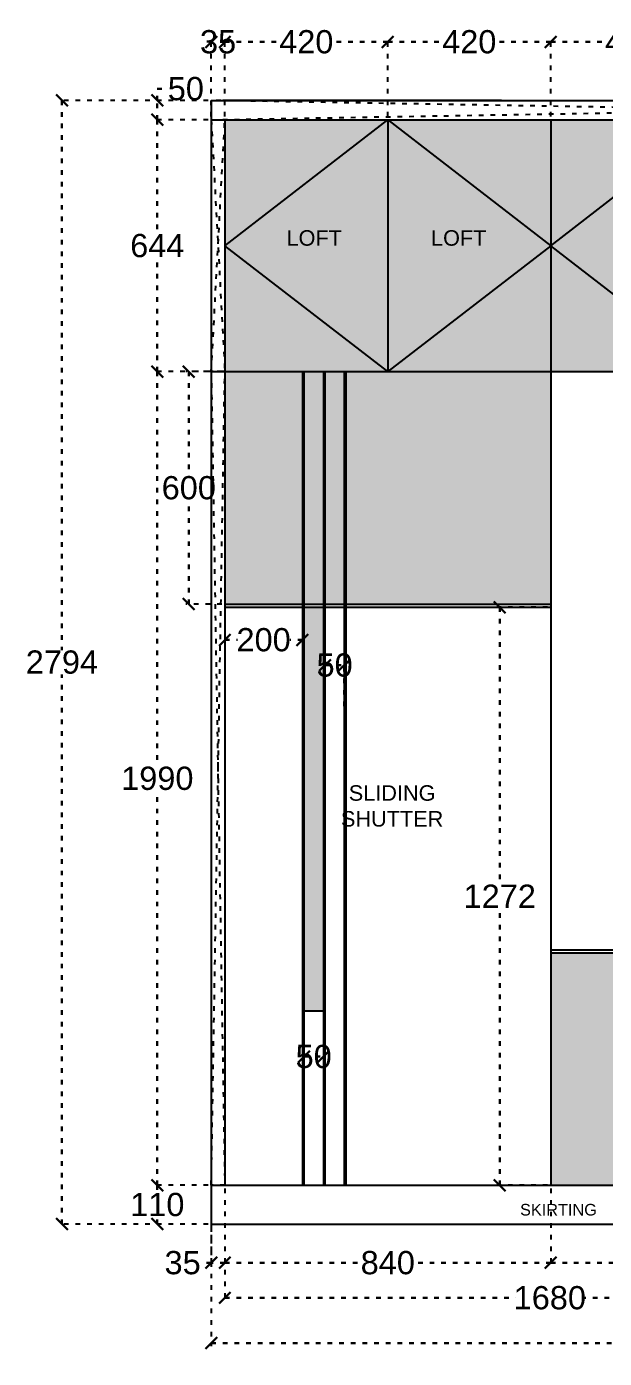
# Model space of a CAD drawing. Header units: millimetres. Extents: x 220712 to 1505573, y -354410 to 241923.
# Drawn here: x 272829 to 274318, y 88983 to 92420 of the extents above; entities that cross this region are included whole.
import ezdxf

# ---------------------------------------------------------------- set-up
doc = ezdxf.new("R2010")
doc.units = ezdxf.units.MM
doc.header["$MEASUREMENT"] = 0
doc.linetypes.add('ACAD_ISO03W100', pattern=[30, 12, -18])
doc.layers.add('Walls', color=253, linetype='Continuous')
doc.styles.get("Standard").update_dxf_attribs({"font": 'arial.ttf'})
doc.dimstyles.get("Standard").update_dxf_attribs({"dimtxt": 60, "dimasz": 30, "dimexe": 7.75, "dimexo": 8.13, "dimgap": 0.63, "dimtad": 0, "dimtih": 1, "dimtoh": 1, "dimdec": 0, "dimzin": 0, "dimtxsty": 'Standard', "dimblk": 'OBLIQUE', "dimcen": 2.25, "dimclrd": 1, "dimclre": 1, "dimclrt": 1, "dimadec": 0, "dimazin": 0, "dimtfac": 1, "dimtdec": 0, "dimtofl": 0, "dimtmove": 0, "dimatfit": 3, "dimfxl": 1, "dimtolj": 1, "dimtzin": 0, "dimlwd": 30, "dimarcsym": 0})

# ---------------------------------------------------------------- blocks, each defined once
blk = doc.blocks.new('_Oblique')
at = {"color": 0, "linetype": 'ByBlock', "lineweight": -2}
blk.add_line((-0.5, -0.5), (0.5, 0.5), dxfattribs=at)
blk = doc.blocks.new('*D2245')
at = {"layer": 'Defpoints', "color": 0, "linetype": 'ACAD_ISO03W100', "lineweight": -2, "transparency": 16777216}
for p in [(273304.9, 89429.8), (273339.9, 89429.8), (273304.9, 89229.8)]:
    blk.add_point(p, dxfattribs=at)
at = {"layer": 'Walls', "color": 1, "linetype": 'ACAD_ISO03W100', "lineweight": -2, "transparency": 16777216}
for p, q in [((273304.9, 89421.7), (273304.9, 89222.1)), ((273339.9, 89421.7), (273339.9, 89222.1))]:
    blk.add_line(p, q, dxfattribs=at)
at = {"layer": 'Walls', "color": 1, "linetype": 'ACAD_ISO03W100', "lineweight": 30, "transparency": 16777216}
for p, q in [((273304.9, 89229.8), (273274.9, 89229.8)), ((273339.9, 89229.8), (273304.9, 89229.8))]:
    blk.add_line(p, q, dxfattribs=at)
at = {"layer": 'Walls', "color": 1, "linetype": 'ACAD_ISO03W100', "lineweight": 30, "transparency": 16777216, "xscale": 30, "yscale": 30, "zscale": 30, "rotation": 180}
blk.add_blockref('_Oblique', (273304.9, 89229.8), dxfattribs=at)
at = {"layer": 'Walls', "color": 1, "linetype": 'ACAD_ISO03W100', "lineweight": 30, "transparency": 16777216, "xscale": 30, "yscale": 30, "zscale": 30}
blk.add_blockref('_Oblique', (273339.9, 89229.8), dxfattribs=at)
at = {"layer": 'Walls', "color": 1, "linetype": 'ACAD_ISO03W100', "transparency": 16777216, "insert": (273231.1, 89229.8), "char_height": 60, "attachment_point": 5}
blk.add_mtext('\\A1;35', dxfattribs=at)
blk = doc.blocks.new('*D2102')
at = {"layer": 'Defpoints', "color": 0, "linetype": 'ACAD_ISO03W100', "lineweight": -2, "transparency": 16777216}
for p in [(273339.9, 89429.9), (274179.9, 89429.8), (274179.9, 89229.8)]:
    blk.add_point(p, dxfattribs=at)
at = {"layer": 'Walls', "color": 1, "linetype": 'ACAD_ISO03W100', "lineweight": -2, "transparency": 16777216}
for p, q in [((273339.9, 89421.8), (273339.9, 89222.1)), ((274179.9, 89421.7), (274179.9, 89222.1))]:
    blk.add_line(p, q, dxfattribs=at)
at = {"layer": 'Walls', "color": 1, "linetype": 'ACAD_ISO03W100', "lineweight": 30, "transparency": 16777216}
for p, q in [((273339.9, 89229.8), (273693.1, 89229.8)), ((274179.9, 89229.8), (273826.8, 89229.8))]:
    blk.add_line(p, q, dxfattribs=at)
at = {"layer": 'Walls', "color": 1, "linetype": 'ACAD_ISO03W100', "lineweight": 30, "transparency": 16777216, "xscale": 30, "yscale": 30, "zscale": 30, "rotation": 180}
blk.add_blockref('_Oblique', (273339.9, 89229.8), dxfattribs=at)
at = {"layer": 'Walls', "color": 1, "linetype": 'ACAD_ISO03W100', "lineweight": 30, "transparency": 16777216, "xscale": 30, "yscale": 30, "zscale": 30}
blk.add_blockref('_Oblique', (274179.9, 89229.8), dxfattribs=at)
at = {"layer": 'Walls', "color": 1, "linetype": 'ACAD_ISO03W100', "transparency": 16777216, "insert": (273759.9, 89229.8), "char_height": 60, "attachment_point": 5}
blk.add_mtext('\\A1;840', dxfattribs=at)
blk = doc.blocks.new('*D2246')
at = {"layer": 'Defpoints', "color": 0, "linetype": 'ACAD_ISO03W100', "lineweight": -2, "transparency": 16777216}
for p in [(273339.9, 89429.9), (275020.3, 89429.8), (275020.3, 89139.3)]:
    blk.add_point(p, dxfattribs=at)
at = {"layer": 'Walls', "color": 1, "linetype": 'ACAD_ISO03W100', "lineweight": -2, "transparency": 16777216}
for p, q in [((273339.9, 89421.8), (273339.9, 89131.6)), ((275020.3, 89421.7), (275020.3, 89131.6))]:
    blk.add_line(p, q, dxfattribs=at)
at = {"layer": 'Walls', "color": 1, "linetype": 'ACAD_ISO03W100', "lineweight": 30, "transparency": 16777216}
for p, q in [((273339.9, 89139.3), (274090.3, 89139.3)), ((275020.3, 89139.3), (274264.9, 89139.3))]:
    blk.add_line(p, q, dxfattribs=at)
at = {"layer": 'Walls', "color": 1, "linetype": 'ACAD_ISO03W100', "lineweight": 30, "transparency": 16777216, "xscale": 30, "yscale": 30, "zscale": 30, "rotation": 180}
blk.add_blockref('_Oblique', (273339.9, 89139.3), dxfattribs=at)
at = {"layer": 'Walls', "color": 1, "linetype": 'ACAD_ISO03W100', "lineweight": 30, "transparency": 16777216, "xscale": 30, "yscale": 30, "zscale": 30}
blk.add_blockref('_Oblique', (275020.3, 89139.3), dxfattribs=at)
at = {"layer": 'Walls', "color": 1, "linetype": 'ACAD_ISO03W100', "transparency": 16777216, "insert": (274177.6, 89139.3), "char_height": 60, "attachment_point": 5}
blk.add_mtext('\\A1;1680', dxfattribs=at)
blk = doc.blocks.new('*D2103')
at = {"layer": 'Defpoints', "color": 0, "linetype": 'ACAD_ISO03W100', "lineweight": -2, "transparency": 16777216}
for p in [(274179.9, 89429.8), (275020.3, 89429.8), (275020.3, 89229.8)]:
    blk.add_point(p, dxfattribs=at)
at = {"layer": 'Walls', "color": 1, "linetype": 'ACAD_ISO03W100', "lineweight": -2, "transparency": 16777216}
for p, q in [((274179.9, 89421.7), (274179.9, 89222.1)), ((275020.3, 89421.7), (275020.3, 89222.1))]:
    blk.add_line(p, q, dxfattribs=at)
at = {"layer": 'Walls', "color": 1, "linetype": 'ACAD_ISO03W100', "lineweight": 30, "transparency": 16777216}
for p, q in [((274179.9, 89229.8), (274533.3, 89229.8)), ((275020.3, 89229.8), (274667, 89229.8))]:
    blk.add_line(p, q, dxfattribs=at)
at = {"layer": 'Walls', "color": 1, "linetype": 'ACAD_ISO03W100', "lineweight": 30, "transparency": 16777216, "xscale": 30, "yscale": 30, "zscale": 30, "rotation": 180}
blk.add_blockref('_Oblique', (274179.9, 89229.8), dxfattribs=at)
at = {"layer": 'Walls', "color": 1, "linetype": 'ACAD_ISO03W100', "lineweight": 30, "transparency": 16777216, "xscale": 30, "yscale": 30, "zscale": 30}
blk.add_blockref('_Oblique', (275020.3, 89229.8), dxfattribs=at)
at = {"layer": 'Walls', "color": 1, "linetype": 'ACAD_ISO03W100', "transparency": 16777216, "insert": (274600.1, 89229.8), "char_height": 60, "attachment_point": 5}
blk.add_mtext('\\A1;840', dxfattribs=at)
blk = doc.blocks.new('*D2212')
at = {"layer": 'Defpoints', "color": 0, "linetype": 'ACAD_ISO03W100', "lineweight": -2, "transparency": 16777216}
for p in [(273165.9, 89429.8), (273304.9, 89429.8), (273304.9, 89329.8)]:
    blk.add_point(p, dxfattribs=at)
at = {"layer": 'Walls', "color": 1, "linetype": 'ACAD_ISO03W100', "lineweight": -2, "transparency": 16777216}
for p, q in [((273296.8, 89429.8), (273158.2, 89429.8)), ((273296.8, 89329.8), (273158.2, 89329.8))]:
    blk.add_line(p, q, dxfattribs=at)
at = {"layer": 'Walls', "color": 1, "linetype": 'ACAD_ISO03W100', "lineweight": 30, "transparency": 16777216}
for p, q in [((273165.9, 89429.8), (273165.9, 89411.1)), ((273165.9, 89329.8), (273165.9, 89348.5))]:
    blk.add_line(p, q, dxfattribs=at)
at = {"layer": 'Walls', "color": 1, "linetype": 'ACAD_ISO03W100', "lineweight": 30, "transparency": 16777216, "xscale": 30, "yscale": 30, "zscale": 30}
for p, rotation in [((273165.9, 89429.8), 90), ((273165.9, 89329.8), 270)]:
    blk.add_blockref('_Oblique', p, dxfattribs=dict(at, rotation=rotation))
at = {"layer": 'Walls', "color": 1, "linetype": 'ACAD_ISO03W100', "transparency": 16777216, "insert": (273165.9, 89379.8), "char_height": 60, "attachment_point": 5}
blk.add_mtext('\\A1;110', dxfattribs=at)
blk = doc.blocks.new('*D2087')
at = {"layer": 'Defpoints', "color": 0, "linetype": 'ACAD_ISO03W100', "lineweight": -2, "transparency": 16777216}
for p in [(273165.9, 91529.8), (273304.9, 91529.8), (273304.9, 89429.8)]:
    blk.add_point(p, dxfattribs=at)
at = {"layer": 'Walls', "color": 1, "linetype": 'ACAD_ISO03W100', "lineweight": -2, "transparency": 16777216}
for p, q in [((273296.8, 91529.8), (273158.2, 91529.8)), ((273296.8, 89429.8), (273158.2, 89429.8))]:
    blk.add_line(p, q, dxfattribs=at)
at = {"layer": 'Walls', "color": 1, "linetype": 'ACAD_ISO03W100', "lineweight": 30, "transparency": 16777216}
for p, q in [((273165.9, 91529.8), (273165.9, 90511.1)), ((273165.9, 89429.8), (273165.9, 90448.5))]:
    blk.add_line(p, q, dxfattribs=at)
at = {"layer": 'Walls', "color": 1, "linetype": 'ACAD_ISO03W100', "lineweight": 30, "transparency": 16777216, "xscale": 30, "yscale": 30, "zscale": 30}
for p, rotation in [((273165.9, 91529.8), 90), ((273165.9, 89429.8), 270)]:
    blk.add_blockref('_Oblique', p, dxfattribs=dict(at, rotation=rotation))
at = {"layer": 'Walls', "color": 1, "linetype": 'ACAD_ISO03W100', "transparency": 16777216, "insert": (273165.9, 90479.8), "char_height": 60, "attachment_point": 5}
blk.add_mtext('\\A1;1990', dxfattribs=at)
blk = doc.blocks.new('*D2214')
at = {"layer": 'Defpoints', "color": 0, "linetype": 'ACAD_ISO03W100', "lineweight": -2, "transparency": 16777216}
for p in [(273165.9, 92179.8), (273304.9, 92179.8), (273304.9, 91529.8)]:
    blk.add_point(p, dxfattribs=at)
at = {"layer": 'Walls', "color": 1, "linetype": 'ACAD_ISO03W100', "lineweight": -2, "transparency": 16777216}
for p, q in [((273296.8, 92179.8), (273158.2, 92179.8)), ((273296.8, 91529.8), (273158.2, 91529.8))]:
    blk.add_line(p, q, dxfattribs=at)
at = {"layer": 'Walls', "color": 1, "linetype": 'ACAD_ISO03W100', "lineweight": 30, "transparency": 16777216}
for p, q in [((273165.9, 92179.8), (273165.9, 91886.1)), ((273165.9, 91529.8), (273165.9, 91823.5))]:
    blk.add_line(p, q, dxfattribs=at)
at = {"layer": 'Walls', "color": 1, "linetype": 'ACAD_ISO03W100', "lineweight": 30, "transparency": 16777216, "xscale": 30, "yscale": 30, "zscale": 30}
for p, rotation in [((273165.9, 92179.8), 90), ((273165.9, 91529.8), 270)]:
    blk.add_blockref('_Oblique', p, dxfattribs=dict(at, rotation=rotation))
at = {"layer": 'Walls', "color": 1, "linetype": 'ACAD_ISO03W100', "transparency": 16777216, "insert": (273165.9, 91854.8), "char_height": 60, "attachment_point": 5}
blk.add_mtext('\\A1;644', dxfattribs=at)
blk = doc.blocks.new('*D2215')
at = {"layer": 'Defpoints', "color": 0, "linetype": 'ACAD_ISO03W100', "lineweight": -2, "transparency": 16777216}
for p in [(273165.9, 92229.8), (273304.9, 92229.8), (273304.9, 92179.8)]:
    blk.add_point(p, dxfattribs=at)
at = {"layer": 'Walls', "color": 1, "linetype": 'ACAD_ISO03W100', "lineweight": 30, "transparency": 16777216}
for p, q in [((273165.9, 92229.8), (273165.9, 92259.8)), ((273165.9, 92259.8), (273195.9, 92259.8)), ((273165.9, 92179.8), (273165.9, 92229.8))]:
    blk.add_line(p, q, dxfattribs=at)
at = {"layer": 'Walls', "color": 1, "linetype": 'ACAD_ISO03W100', "lineweight": -2, "transparency": 16777216}
for p, q in [((273296.8, 92229.8), (273158.2, 92229.8)), ((273296.8, 92179.8), (273158.2, 92179.8))]:
    blk.add_line(p, q, dxfattribs=at)
at = {"layer": 'Walls', "color": 1, "linetype": 'ACAD_ISO03W100', "lineweight": 30, "transparency": 16777216, "xscale": 30, "yscale": 30, "zscale": 30}
for p, rotation in [((273165.9, 92229.8), 90), ((273165.9, 92179.8), 270)]:
    blk.add_blockref('_Oblique', p, dxfattribs=dict(at, rotation=rotation))
at = {"layer": 'Walls', "color": 1, "linetype": 'ACAD_ISO03W100', "transparency": 16777216, "insert": (273239.4, 92259.8), "char_height": 60, "attachment_point": 5}
blk.add_mtext('\\A1;50', dxfattribs=at)
blk = doc.blocks.new('*D2216')
at = {"layer": 'Defpoints', "color": 0, "linetype": 'ACAD_ISO03W100', "lineweight": -2, "transparency": 16777216}
for p in [(273304.9, 92380.8), (273304.9, 92179.8), (273339.9, 92179.8)]:
    blk.add_point(p, dxfattribs=at)
at = {"layer": 'Walls', "color": 1, "linetype": 'ACAD_ISO03W100', "lineweight": -2, "transparency": 16777216}
for p, q in [((273304.9, 92187.9), (273304.9, 92388.6)), ((273339.9, 92187.9), (273339.9, 92388.6))]:
    blk.add_line(p, q, dxfattribs=at)
at = {"layer": 'Walls', "color": 1, "linetype": 'ACAD_ISO03W100', "lineweight": 30, "transparency": 16777216}
blk.add_line((273339.9, 92380.8), (273304.9, 92380.8), dxfattribs=at)
at = {"layer": 'Walls', "color": 1, "linetype": 'ACAD_ISO03W100', "lineweight": 30, "transparency": 16777216, "xscale": 30, "yscale": 30, "zscale": 30, "rotation": 180}
blk.add_blockref('_Oblique', (273304.9, 92380.8), dxfattribs=at)
at = {"layer": 'Walls', "color": 1, "linetype": 'ACAD_ISO03W100', "lineweight": 30, "transparency": 16777216, "xscale": 30, "yscale": 30, "zscale": 30}
blk.add_blockref('_Oblique', (273339.9, 92380.8), dxfattribs=at)
at = {"layer": 'Walls', "color": 1, "linetype": 'ACAD_ISO03W100', "transparency": 16777216, "insert": (273322.4, 92380.8), "char_height": 60, "attachment_point": 5}
blk.add_mtext('\\A1;35', dxfattribs=at)
blk = doc.blocks.new('*D2217')
at = {"layer": 'Defpoints', "color": 0, "linetype": 'ACAD_ISO03W100', "lineweight": -2, "transparency": 16777216}
for p in [(273759.9, 92380.8), (273339.9, 92179.8), (273759.9, 92179.8)]:
    blk.add_point(p, dxfattribs=at)
at = {"layer": 'Walls', "color": 1, "linetype": 'ACAD_ISO03W100', "lineweight": -2, "transparency": 16777216}
for p, q in [((273339.9, 92187.9), (273339.9, 92388.6)), ((273759.9, 92187.9), (273759.9, 92388.6))]:
    blk.add_line(p, q, dxfattribs=at)
at = {"layer": 'Walls', "color": 1, "linetype": 'ACAD_ISO03W100', "lineweight": 30, "transparency": 16777216}
for p, q in [((273339.9, 92380.8), (273481.9, 92380.8)), ((273759.9, 92380.8), (273617.9, 92380.8))]:
    blk.add_line(p, q, dxfattribs=at)
at = {"layer": 'Walls', "color": 1, "linetype": 'ACAD_ISO03W100', "lineweight": 30, "transparency": 16777216, "xscale": 30, "yscale": 30, "zscale": 30, "rotation": 180}
blk.add_blockref('_Oblique', (273339.9, 92380.8), dxfattribs=at)
at = {"layer": 'Walls', "color": 1, "linetype": 'ACAD_ISO03W100', "lineweight": 30, "transparency": 16777216, "xscale": 30, "yscale": 30, "zscale": 30}
blk.add_blockref('_Oblique', (273759.9, 92380.8), dxfattribs=at)
at = {"layer": 'Walls', "color": 1, "linetype": 'ACAD_ISO03W100', "transparency": 16777216, "insert": (273549.9, 92380.8), "char_height": 60, "attachment_point": 5}
blk.add_mtext('\\A1;420', dxfattribs=at)
blk = doc.blocks.new('*D2218')
at = {"layer": 'Defpoints', "color": 0, "linetype": 'ACAD_ISO03W100', "lineweight": -2, "transparency": 16777216}
for p in [(274179.9, 92380.8), (273759.9, 92179.8), (274179.9, 92179.8)]:
    blk.add_point(p, dxfattribs=at)
at = {"layer": 'Walls', "color": 1, "linetype": 'ACAD_ISO03W100', "lineweight": -2, "transparency": 16777216}
for p, q in [((273759.9, 92187.9), (273759.9, 92388.6)), ((274179.9, 92187.9), (274179.9, 92388.6))]:
    blk.add_line(p, q, dxfattribs=at)
at = {"layer": 'Walls', "color": 1, "linetype": 'ACAD_ISO03W100', "lineweight": 30, "transparency": 16777216}
for p, q in [((273759.9, 92380.8), (273901.9, 92380.8)), ((274179.9, 92380.8), (274037.9, 92380.8))]:
    blk.add_line(p, q, dxfattribs=at)
at = {"layer": 'Walls', "color": 1, "linetype": 'ACAD_ISO03W100', "lineweight": 30, "transparency": 16777216, "xscale": 30, "yscale": 30, "zscale": 30, "rotation": 180}
blk.add_blockref('_Oblique', (273759.9, 92380.8), dxfattribs=at)
at = {"layer": 'Walls', "color": 1, "linetype": 'ACAD_ISO03W100', "lineweight": 30, "transparency": 16777216, "xscale": 30, "yscale": 30, "zscale": 30}
blk.add_blockref('_Oblique', (274179.9, 92380.8), dxfattribs=at)
at = {"layer": 'Walls', "color": 1, "linetype": 'ACAD_ISO03W100', "transparency": 16777216, "insert": (273969.9, 92380.8), "char_height": 60, "attachment_point": 5}
blk.add_mtext('\\A1;420', dxfattribs=at)
blk = doc.blocks.new('*D2219')
at = {"layer": 'Defpoints', "color": 0, "linetype": 'ACAD_ISO03W100', "lineweight": -2, "transparency": 16777216}
for p in [(274599.9, 92380.8), (274179.9, 92179.8), (274599.9, 92179.8)]:
    blk.add_point(p, dxfattribs=at)
at = {"layer": 'Walls', "color": 1, "linetype": 'ACAD_ISO03W100', "lineweight": -2, "transparency": 16777216}
for p, q in [((274179.9, 92187.9), (274179.9, 92388.6)), ((274599.9, 92187.9), (274599.9, 92388.6))]:
    blk.add_line(p, q, dxfattribs=at)
at = {"layer": 'Walls', "color": 1, "linetype": 'ACAD_ISO03W100', "lineweight": 30, "transparency": 16777216}
for p, q in [((274179.9, 92380.8), (274321.9, 92380.8)), ((274599.9, 92380.8), (274457.9, 92380.8))]:
    blk.add_line(p, q, dxfattribs=at)
at = {"layer": 'Walls', "color": 1, "linetype": 'ACAD_ISO03W100', "lineweight": 30, "transparency": 16777216, "xscale": 30, "yscale": 30, "zscale": 30, "rotation": 180}
blk.add_blockref('_Oblique', (274179.9, 92380.8), dxfattribs=at)
at = {"layer": 'Walls', "color": 1, "linetype": 'ACAD_ISO03W100', "lineweight": 30, "transparency": 16777216, "xscale": 30, "yscale": 30, "zscale": 30}
blk.add_blockref('_Oblique', (274599.9, 92380.8), dxfattribs=at)
at = {"layer": 'Walls', "color": 1, "linetype": 'ACAD_ISO03W100', "transparency": 16777216, "insert": (274389.9, 92380.8), "char_height": 60, "attachment_point": 5}
blk.add_mtext('\\A1;420', dxfattribs=at)
blk = doc.blocks.new('*D2313')
at = {"layer": 'Defpoints', "color": 0, "linetype": 'ACAD_ISO03W100', "lineweight": -2, "transparency": 16777216}
for p in [(272920, 92229.8), (273304.9, 92229.8), (273304.9, 89329.8)]:
    blk.add_point(p, dxfattribs=at)
at = {"layer": 'Walls', "color": 1, "linetype": 'ACAD_ISO03W100', "lineweight": -2, "transparency": 16777216}
for p, q in [((273296.8, 92229.8), (272912.3, 92229.8)), ((273296.8, 89329.8), (272912.3, 89329.8))]:
    blk.add_line(p, q, dxfattribs=at)
at = {"layer": 'Walls', "color": 1, "linetype": 'ACAD_ISO03W100', "lineweight": 30, "transparency": 16777216}
for p, q in [((272920, 92229.8), (272920, 90811.1)), ((272920, 89329.8), (272920, 90748.5))]:
    blk.add_line(p, q, dxfattribs=at)
at = {"layer": 'Walls', "color": 1, "linetype": 'ACAD_ISO03W100', "lineweight": 30, "transparency": 16777216, "xscale": 30, "yscale": 30, "zscale": 30}
for p, rotation in [((272920, 92229.8), 90), ((272920, 89329.8), 270)]:
    blk.add_blockref('_Oblique', p, dxfattribs=dict(at, rotation=rotation))
at = {"layer": 'Walls', "color": 1, "linetype": 'ACAD_ISO03W100', "lineweight": -2, "transparency": 16777216, "insert": (272920, 90779.8), "char_height": 60, "attachment_point": 5}
blk.add_mtext('\\A1;2794', dxfattribs=at)
blk = doc.blocks.new('*D2314')
at = {"layer": 'Defpoints', "color": 0, "linetype": 'ACAD_ISO03W100', "lineweight": -2, "transparency": 16777216}
for p in [(273304.9, 89329.8), (276208.9, 89329.8), (276208.9, 89022.5)]:
    blk.add_point(p, dxfattribs=at)
at = {"layer": 'Walls', "color": 1, "linetype": 'ACAD_ISO03W100', "lineweight": -2, "transparency": 16777216}
for p, q in [((273304.9, 89321.7), (273304.9, 89014.8)), ((276208.9, 89321.7), (276208.9, 89014.8))]:
    blk.add_line(p, q, dxfattribs=at)
at = {"layer": 'Walls', "color": 1, "linetype": 'ACAD_ISO03W100', "lineweight": 30, "transparency": 16777216}
for p, q in [((273304.9, 89022.5), (274666.3, 89022.5)), ((276208.9, 89022.5), (274847.5, 89022.5))]:
    blk.add_line(p, q, dxfattribs=at)
at = {"layer": 'Walls', "color": 1, "linetype": 'ACAD_ISO03W100', "lineweight": 30, "transparency": 16777216, "xscale": 30, "yscale": 30, "zscale": 30, "rotation": 180}
blk.add_blockref('_Oblique', (273304.9, 89022.5), dxfattribs=at)
at = {"layer": 'Walls', "color": 1, "linetype": 'ACAD_ISO03W100', "lineweight": 30, "transparency": 16777216, "xscale": 30, "yscale": 30, "zscale": 30}
blk.add_blockref('_Oblique', (276208.9, 89022.5), dxfattribs=at)
at = {"layer": 'Walls', "color": 1, "linetype": 'ACAD_ISO03W100', "lineweight": -2, "transparency": 16777216, "insert": (274756.9, 89022.5), "char_height": 60, "attachment_point": 5}
blk.add_mtext('\\A1;2904', dxfattribs=at)
blk = doc.blocks.new('*D2374')
at = {"layer": 'Defpoints', "color": 0, "linetype": 'ACAD_ISO03W100', "lineweight": -2, "transparency": 16777216}
for p in [(273339.9, 90921.8), (273539.9, 90921.8), (273539.9, 90837.5)]:
    blk.add_point(p, dxfattribs=at)
at = {"layer": 'Walls', "color": 1, "linetype": 'ACAD_ISO03W100', "lineweight": -2, "transparency": 16777216}
for p, q in [((273339.9, 90913.7), (273339.9, 90829.8)), ((273539.9, 90913.7), (273539.9, 90829.8))]:
    blk.add_line(p, q, dxfattribs=at)
at = {"layer": 'Walls', "color": 1, "linetype": 'ACAD_ISO03W100', "lineweight": 30, "transparency": 16777216}
for p, q in [((273339.9, 90837.5), (273372.6, 90837.5)), ((273539.9, 90837.5), (273507.2, 90837.5))]:
    blk.add_line(p, q, dxfattribs=at)
at = {"layer": 'Walls', "color": 1, "linetype": 'ACAD_ISO03W100', "lineweight": 30, "transparency": 16777216, "xscale": 30, "yscale": 30, "zscale": 30, "rotation": 180}
blk.add_blockref('_Oblique', (273339.9, 90837.5), dxfattribs=at)
at = {"layer": 'Walls', "color": 1, "linetype": 'ACAD_ISO03W100', "lineweight": 30, "transparency": 16777216, "xscale": 30, "yscale": 30, "zscale": 30}
blk.add_blockref('_Oblique', (273539.9, 90837.5), dxfattribs=at)
at = {"layer": 'Walls', "color": 1, "linetype": 'ACAD_ISO03W100', "lineweight": -2, "transparency": 16777216, "insert": (273439.9, 90837.5), "char_height": 60, "attachment_point": 5}
blk.add_mtext('\\A1;200', dxfattribs=at)
blk = doc.blocks.new('*D2375')
at = {"layer": 'Defpoints', "color": 0, "linetype": 'ACAD_ISO03W100', "lineweight": -2, "transparency": 16777216}
for p in [(273543.9, 89879.8), (273593.9, 89879.8), (273593.9, 89762)]:
    blk.add_point(p, dxfattribs=at)
at = {"layer": 'Walls', "color": 1, "linetype": 'ACAD_ISO03W100', "lineweight": -2, "transparency": 16777216}
for p, q in [((273543.9, 89871.7), (273543.9, 89754.2)), ((273593.9, 89871.7), (273593.9, 89754.2))]:
    blk.add_line(p, q, dxfattribs=at)
at = {"layer": 'Walls', "color": 1, "linetype": 'ACAD_ISO03W100', "lineweight": 30, "transparency": 16777216}
blk.add_line((273543.9, 89762), (273593.9, 89762), dxfattribs=at)
at = {"layer": 'Walls', "color": 1, "linetype": 'ACAD_ISO03W100', "lineweight": 30, "transparency": 16777216, "xscale": 30, "yscale": 30, "zscale": 30, "rotation": 180}
blk.add_blockref('_Oblique', (273543.9, 89762), dxfattribs=at)
at = {"layer": 'Walls', "color": 1, "linetype": 'ACAD_ISO03W100', "lineweight": 30, "transparency": 16777216, "xscale": 30, "yscale": 30, "zscale": 30}
blk.add_blockref('_Oblique', (273593.9, 89762), dxfattribs=at)
at = {"layer": 'Walls', "color": 1, "linetype": 'ACAD_ISO03W100', "lineweight": -2, "transparency": 16777216, "insert": (273568.9, 89762), "char_height": 60, "attachment_point": 5}
blk.add_mtext('\\A1;50', dxfattribs=at)
blk = doc.blocks.new('*D2376')
at = {"layer": 'Defpoints', "color": 0, "linetype": 'ACAD_ISO03W100', "lineweight": -2, "transparency": 16777216}
for p in [(273647.9, 90772.2), (273597.9, 90658), (273647.9, 90658)]:
    blk.add_point(p, dxfattribs=at)
at = {"layer": 'Walls', "color": 1, "linetype": 'ACAD_ISO03W100', "lineweight": -2, "transparency": 16777216}
for p, q in [((273597.9, 90666.1), (273597.9, 90779.9)), ((273647.9, 90666.1), (273647.9, 90779.9))]:
    blk.add_line(p, q, dxfattribs=at)
at = {"layer": 'Walls', "color": 1, "linetype": 'ACAD_ISO03W100', "lineweight": 30, "transparency": 16777216}
blk.add_line((273597.9, 90772.2), (273647.9, 90772.2), dxfattribs=at)
at = {"layer": 'Walls', "color": 1, "linetype": 'ACAD_ISO03W100', "lineweight": 30, "transparency": 16777216, "xscale": 30, "yscale": 30, "zscale": 30, "rotation": 180}
blk.add_blockref('_Oblique', (273597.9, 90772.2), dxfattribs=at)
at = {"layer": 'Walls', "color": 1, "linetype": 'ACAD_ISO03W100', "lineweight": 30, "transparency": 16777216, "xscale": 30, "yscale": 30, "zscale": 30}
blk.add_blockref('_Oblique', (273647.9, 90772.2), dxfattribs=at)
at = {"layer": 'Walls', "color": 1, "linetype": 'ACAD_ISO03W100', "lineweight": -2, "transparency": 16777216, "insert": (273622.9, 90772.2), "char_height": 60, "attachment_point": 5}
blk.add_mtext('\\A1;50', dxfattribs=at)
blk = doc.blocks.new('*D2377')
at = {"layer": 'Defpoints', "color": 0, "linetype": 'ACAD_ISO03W100', "lineweight": -2, "transparency": 16777216}
for p in [(273339.9, 91529.8), (273247, 90929.8), (273339.9, 90929.8)]:
    blk.add_point(p, dxfattribs=at)
at = {"layer": 'Walls', "color": 1, "linetype": 'ACAD_ISO03W100', "lineweight": -2, "transparency": 16777216}
for p, q in [((273331.8, 91529.8), (273239.3, 91529.8)), ((273331.8, 90929.8), (273239.3, 90929.8))]:
    blk.add_line(p, q, dxfattribs=at)
at = {"layer": 'Walls', "color": 1, "linetype": 'ACAD_ISO03W100', "lineweight": 30, "transparency": 16777216}
for p, q in [((273247, 91529.8), (273247, 91261.1)), ((273247, 90929.8), (273247, 91198.5))]:
    blk.add_line(p, q, dxfattribs=at)
at = {"layer": 'Walls', "color": 1, "linetype": 'ACAD_ISO03W100', "lineweight": 30, "transparency": 16777216, "xscale": 30, "yscale": 30, "zscale": 30}
for p, rotation in [((273247, 91529.8), 90), ((273247, 90929.8), 270)]:
    blk.add_blockref('_Oblique', p, dxfattribs=dict(at, rotation=rotation))
at = {"layer": 'Walls', "color": 1, "linetype": 'ACAD_ISO03W100', "lineweight": -2, "transparency": 16777216, "insert": (273247, 91229.8), "char_height": 60, "attachment_point": 5}
blk.add_mtext('\\A1;600', dxfattribs=at)
blk = doc.blocks.new('*D2378')
at = {"layer": 'Defpoints', "color": 0, "linetype": 'ACAD_ISO03W100', "lineweight": -2, "transparency": 16777216}
for p in [(274179.9, 90921.8), (274048.5, 89429.8), (274179.9, 89429.8)]:
    blk.add_point(p, dxfattribs=at)
at = {"layer": 'Walls', "color": 1, "linetype": 'ACAD_ISO03W100', "lineweight": -2, "transparency": 16777216}
for p, q in [((274171.8, 90921.8), (274040.8, 90921.8)), ((274171.8, 89429.8), (274040.8, 89429.8))]:
    blk.add_line(p, q, dxfattribs=at)
at = {"layer": 'Walls', "color": 1, "linetype": 'ACAD_ISO03W100', "lineweight": 30, "transparency": 16777216}
for p, q in [((274048.5, 90921.8), (274048.5, 90206.6)), ((274048.5, 89429.8), (274048.5, 90145.1))]:
    blk.add_line(p, q, dxfattribs=at)
at = {"layer": 'Walls', "color": 1, "linetype": 'ACAD_ISO03W100', "lineweight": 30, "transparency": 16777216, "xscale": 30, "yscale": 30, "zscale": 30}
for p, rotation in [((274048.5, 90921.8), 90), ((274048.5, 89429.8), 270)]:
    blk.add_blockref('_Oblique', p, dxfattribs=dict(at, rotation=rotation))
at = {"layer": 'Walls', "color": 1, "linetype": 'ACAD_ISO03W100', "lineweight": -2, "transparency": 16777216, "insert": (274048.5, 90175.8), "char_height": 60, "attachment_point": 5}
blk.add_mtext('\\A1;1272', dxfattribs=at)

msp = doc.modelspace()

# ---------------------------------------------------------------- hatches: boundary and pattern name
at = {"layer": 'Walls', "linetype": 'ACAD_ISO03W100', "lineweight": -2, "true_color": 0xcd6928}
h = msp.add_hatch(color=32, dxfattribs=at)
h.dxf.hatch_style = 1
h.paths.add_polyline_path([(273759.9, 92179.8), (273339.9, 91854.8), (273759.9, 91529.8)])
h.paths.add_polyline_path([(273759.9, 92179.8), (273339.9, 92179.8), (273339.9, 91854.8)], flags=17)
h.paths.add_polyline_path([(273759.9, 92179.8), (273759.9, 91529.8), (274179.9, 91854.8)])
h.paths.add_polyline_path([(274179.9, 92179.8), (273759.9, 92179.8), (274179.9, 91854.8)], flags=17)
h.paths.add_polyline_path([(273339.9, 91854.8), (273339.9, 91529.8), (273759.9, 91529.8)], flags=17)
h.paths.add_polyline_path([(274179.9, 91854.8), (273759.9, 91529.8), (274179.9, 91529.8)], flags=17)
h.paths.add_polyline_path([(274179.9, 91854.8), (274179.9, 91529.8), (274599.9, 91529.8)], flags=17)
h.paths.add_polyline_path([(274599.9, 92179.8), (274412.7, 92179.8), (274179.9, 92179.8), (274179.9, 91854.8)], flags=17)
h.paths.add_polyline_path([(274599.9, 92179.8), (274179.9, 91854.8), (274599.9, 91529.8)])
h.paths.add_polyline_path([(275019.9, 91854.8), (274599.9, 92179.8), (274599.9, 91529.8)], flags=17)
h.paths.add_polyline_path([(275408.9, 92179.8), (274599.9, 92179.8), (275019.9, 91854.8), (274599.9, 91529.8), (275408.9, 91529.8)])
h.paths.add_polyline_path([(275793.9, 92179.8), (275408.9, 92179.8), (275408.9, 91879.8)], flags=17)
h.paths.add_polyline_path([(275408.9, 91879.8), (275408.9, 91529.8), (275793.9, 91529.8)], flags=17)
h.paths.add_polyline_path([(275793.9, 92179.8), (275408.9, 91879.8), (275793.9, 91529.8)])
h.paths.add_polyline_path([(276178.9, 91879.8), (275793.9, 92179.8), (275793.9, 91529.8)])
h.paths.add_polyline_path([(276178.9, 92179.8), (275793.9, 92179.8), (276178.9, 91879.8)], flags=17)
h.paths.add_polyline_path([(276178.9, 91879.8), (275793.9, 91529.8), (276178.9, 91529.8)], flags=17)
h.paths.add_polyline_path([(273484.8, 91832.3), (273647.6, 91832.3), (273647.6, 91914.7), (273484.8, 91914.7)], flags=24)
h.paths.add_polyline_path([(273857.3, 91832.3), (274020.1, 91832.3), (274020.1, 91914.7), (273857.3, 91914.7)], flags=24)
h.paths.add_polyline_path([(274321.8, 91832.3), (274484.6, 91832.3), (274484.6, 91914.7), (274321.8, 91914.7)], flags=24)
h.paths.add_polyline_path([(274727.8, 91832.3), (274890.6, 91832.3), (274890.6, 91914.7), (274727.8, 91914.7)], flags=24)
h.paths.add_polyline_path([(275165.8, 91832.3), (275328.6, 91832.3), (275328.6, 91914.7), (275165.8, 91914.7)], flags=24)
h.paths.add_polyline_path([(275555.8, 91832.3), (275718.6, 91832.3), (275718.6, 91914.7), (275555.8, 91914.7)], flags=24)
h.paths.add_polyline_path([(275891.8, 91832.3), (276054.6, 91832.3), (276054.6, 91914.7), (275891.8, 91914.7)], flags=24)
h = msp.add_hatch(color=32, dxfattribs=at)
h.dxf.hatch_style = 1
h.paths.add_polyline_path([(274179.9, 91529.8), (273651.9, 91529.8), (273651.9, 90929.8), (274179.9, 90929.8)])
h.paths.add_polyline_path([(273647.9, 91529.8), (273597.9, 91529.8), (273597.9, 90929.8), (273647.9, 90929.8)])
h.paths.add_polyline_path([(273593.9, 91529.8), (273543.9, 91529.8), (273543.9, 90929.8), (273593.9, 90929.8)])
h.paths.add_polyline_path([(273539.9, 91529.8), (273339.9, 91529.8), (273339.9, 90929.8), (273539.9, 90929.8)])
h.paths.add_polyline_path([(273593.9, 90921.8), (273543.9, 90921.8), (273543.9, 89879.8), (273593.9, 89879.8)])
h.paths.add_polyline_path([(274816.3, 91079.8), (274766.3, 91079.8), (274766.3, 90037.8), (274816.3, 90037.8)])
h.paths.add_polyline_path([(275020.3, 90029.8), (274820.3, 90029.8), (274820.3, 89429.8), (275020.3, 89429.8)])
h.paths.add_polyline_path([(274816.3, 90029.8), (274766.3, 90029.8), (274766.3, 89429.8), (274816.3, 89429.8)])
h.paths.add_polyline_path([(274708.3, 90029.8), (274179.9, 90029.8), (274179.9, 89429.8), (274708.3, 89429.8)])
h.paths.add_polyline_path([(274762.3, 90029.8), (274712.3, 90029.8), (274712.3, 89429.8), (274762.3, 89429.8)])

# ---------------------------------------------------------------- linework, layer by layer
at = {"layer": 'Walls', "color": 18, "true_color": 0x000000}
for p, q in [((273304.9, 92229.8), (276208.9, 92229.8)), ((273304.9, 92229.8), (273304.9, 89329.8)), ((273334.9, 92229.8), (276208.9, 92229.8)), ((274053.4, 92229.8), (273334.9, 92229.8)), ((273334.9, 92229.8), (273694.2, 92229.8)), ((274053.4, 92229.8), (274771.9, 92229.8)), ((273304.9, 92179.8), (274412.7, 92179.8)), ((273339.9, 92179.8), (273339.9, 89429.8)), ((273759.9, 92179.8), (273759.9, 91529.8)), ((274179.9, 92179.8), (274179.9, 91529.8)), ((274179.9, 92179.8), (274179.9, 89429.8)), ((273304.9, 91529.8), (276208.9, 91529.8)), ((273539.9, 91529.8), (273539.9, 89429.8)), ((273543.9, 91529.8), (273543.9, 89429.8)), ((273593.9, 91529.8), (273593.9, 89429.8)), ((273597.9, 91529.8), (273597.9, 89429.8)), ((273647.9, 91529.8), (273647.9, 89429.8)), ((273651.9, 91529.8), (273651.9, 89429.8)), ((273339.9, 90929.8), (274179.9, 90929.8)), ((273339.9, 90921.8), (274179.9, 90921.8)), ((274179.9, 90037.8), (275020.3, 90037.8)), ((274179.9, 90029.8), (275020.3, 90029.8)), ((273543.9, 89879.8), (273593.9, 89879.8)), ((273304.9, 89429.8), (275408.9, 89429.8)), ((273304.9, 89329.8), (276208.9, 89329.8))]:
    msp.add_line(p, q, dxfattribs=at)
at = {"layer": 'Walls', "color": 240, "linetype": 'ACAD_ISO03W100', "true_color": 0xed1f24}
for points in [[(273304.9, 92179.8), (276208.9, 92229.8), (276208.9, 92179.8), (273304.9, 92229.8)], [(273304.9, 92179.8), (273339.9, 91529.8), (273304.9, 91529.8), (273339.9, 92179.8)], [(273304.9, 91529.8), (273339.9, 89429.8), (273304.9, 89429.8), (273339.9, 91529.8)]]:
    msp.add_lwpolyline(points, dxfattribs=at)
at = {"layer": 'Walls', "color": 9, "true_color": 0xc7c8ca}
for points in [[(273759.9, 92179.8), (274179.9, 91854.8), (273759.9, 91529.8), (273339.9, 91854.8), (273759.9, 92179.8)], [(274599.9, 92179.8), (275019.9, 91854.8), (274599.9, 91529.8), (274179.9, 91854.8), (274599.9, 92179.8)]]:
    msp.add_lwpolyline(points, dxfattribs=at)

# ---------------------------------------------------------------- texts
at = {"color": 7, "char_height": 40, "attachment_point": 1}
for s, insert in [('LOFT', (273498.9, 91894.8)), ('LOFT', (273871.4, 91894.8)), ('\\pxqc;SLIDING SHUTTER', (273647.9, 90462.3))]:
    msp.add_mtext_dynamic_manual_height_columns(s, width=246.425, gutter_width=1213, heights=[0], dxfattribs=dict(at, insert=insert))
at = {"color": 18, "true_color": 0x000000, "insert": (274100.9, 89381.8), "char_height": 30, "attachment_point": 1}
msp.add_mtext_dynamic_manual_height_columns('SKIRTING', width=2764.543, gutter_width=1, heights=[238.1], dxfattribs=at)

# ---------------------------------------------------------------- dimensions: what is measured, and where the dimension line sits
at = {"layer": 'Walls', "color": 9, "linetype": 'ACAD_ISO03W100', "true_color": 0xc7c8ca}
dim = msp.add_linear_dim(base=(273304.9, 92380.8), p1=(273339.9, 92179.8), p2=(273304.9, 92179.8), dimstyle='Standard', dxfattribs=at)
dim.commit()
dim.dimension.update_dxf_attribs({"geometry": '*D2216', "text_midpoint": (273322.4, 92380.8), "dimtype": 160})
for base, p1, p2, picture, middle in [((273759.9, 92380.8), (273339.9, 92179.8), (273759.9, 92179.8), '*D2217', (273549.9, 92380.8)), ((274179.9, 92380.8), (273759.9, 92179.8), (274179.9, 92179.8), '*D2218', (273969.9, 92380.8)), ((274599.9, 92380.8), (274179.9, 92179.8), (274599.9, 92179.8), '*D2219', (274389.9, 92380.8))]:
    dim = msp.add_linear_dim(base=base, p1=p1, p2=p2, dimstyle='Standard', dxfattribs=at)
    dim.commit()
    dim.dimension.update_dxf_attribs({"geometry": picture, "text_midpoint": middle})
dim = msp.add_linear_dim(base=(273165.9, 92229.8), p1=(273304.9, 92179.8), p2=(273304.9, 92229.8), angle=90, dimstyle='Standard', dxfattribs=at)
dim.commit()
dim.dimension.update_dxf_attribs({"geometry": '*D2215', "text_midpoint": (273239.4, 92259.8)})
at = {"layer": 'Walls', "color": 18, "linetype": 'ACAD_ISO03W100', "lineweight": -2, "true_color": 0x000000}
dim = msp.add_linear_dim(base=(272920, 92229.8), p1=(273304.9, 89329.8), p2=(273304.9, 92229.8), angle=90, text='2794', dimstyle='Standard', dxfattribs=at)
dim.commit()
dim.dimension.update_dxf_attribs({"geometry": '*D2313', "text_midpoint": (272920, 90779.8)})
at = {"layer": 'Walls', "color": 18, "linetype": 'ACAD_ISO03W100', "true_color": 0x000000}
for base, p1, p2, text, picture, middle in [((273165.9, 92179.8), (273304.9, 91529.8), (273304.9, 92179.8), '644', '*D2214', (273165.9, 91854.8)), ((273165.9, 89429.8), (273304.9, 89329.8), (273304.9, 89429.8), '110', '*D2212', (273165.9, 89379.8))]:
    dim = msp.add_linear_dim(base=base, p1=p1, p2=p2, angle=90, text=text, dimstyle='Standard', dxfattribs=at)
    dim.commit()
    dim.dimension.update_dxf_attribs({"geometry": picture, "text_midpoint": middle})
dim = msp.add_linear_dim(base=(273165.9, 91529.8), p1=(273304.9, 89429.8), p2=(273304.9, 91529.8), angle=90, text='1990', dimstyle='Standard', dxfattribs=at)
dim.commit()
dim.dimension.update_dxf_attribs({"geometry": '*D2087', "text_midpoint": (273165.9, 90479.8), "dimtype": 160})
at = {"layer": 'Walls', "color": 9, "linetype": 'ACAD_ISO03W100', "lineweight": -2, "true_color": 0xc7c8ca}
dim = msp.add_linear_dim(base=(273247, 90929.8), p1=(273339.9, 91529.8), p2=(273339.9, 90929.8), angle=90, dimstyle='Standard', dxfattribs=at)
dim.commit()
dim.dimension.update_dxf_attribs({"geometry": '*D2377', "text_midpoint": (273247, 91229.8), "dimtype": 160})
dim = msp.add_linear_dim(base=(273539.9, 90837.5), p1=(273339.9, 90921.8), p2=(273539.9, 90921.8), dimstyle='Standard', dxfattribs=at)
dim.commit()
dim.dimension.update_dxf_attribs({"geometry": '*D2374', "text_midpoint": (273439.9, 90837.5)})
dim = msp.add_linear_dim(base=(274048.5, 89429.8), p1=(274179.9, 90921.8), p2=(274179.9, 89429.8), angle=90, text='1272', dimstyle='Standard', dxfattribs=at)
dim.commit()
dim.dimension.update_dxf_attribs({"geometry": '*D2378', "text_midpoint": (274048.5, 90175.8)})
for base, p1, p2, picture, middle in [((273647.9, 90772.2), (273597.9, 90658), (273647.9, 90658), '*D2376', (273622.9, 90772.2)), ((273593.9, 89762), (273543.9, 89879.8), (273593.9, 89879.8), '*D2375', (273568.9, 89762))]:
    dim = msp.add_linear_dim(base=base, p1=p1, p2=p2, dimstyle='Standard', dxfattribs=at)
    dim.commit()
    dim.dimension.update_dxf_attribs({"geometry": picture, "text_midpoint": middle, "dimtype": 160})
at = {"layer": 'Walls', "color": 240, "linetype": 'ACAD_ISO03W100', "true_color": 0xed1f24}
for base, p1, p2, picture, middle in [((273304.9, 89229.8), (273339.9, 89429.8), (273304.9, 89429.8), '*D2245', (273231.1, 89229.8)), ((274179.9, 89229.8), (273339.9, 89429.9), (274179.9, 89429.8), '*D2102', (273759.9, 89229.8)), ((275020.3, 89229.8), (274179.9, 89429.8), (275020.3, 89429.8), '*D2103', (274600.1, 89229.8))]:
    dim = msp.add_linear_dim(base=base, p1=p1, p2=p2, dimstyle='Standard', dxfattribs=at)
    dim.commit()
    dim.dimension.update_dxf_attribs({"geometry": picture, "text_midpoint": middle})
dim = msp.add_linear_dim(base=(275020.3, 89139.3), p1=(273339.9, 89429.9), p2=(275020.3, 89429.8), dimstyle='Standard', dxfattribs=at)
dim.commit()
dim.dimension.update_dxf_attribs({"geometry": '*D2246', "text_midpoint": (274177.6, 89139.3), "dimtype": 160})
at = {"layer": 'Walls', "color": 18, "linetype": 'ACAD_ISO03W100', "lineweight": -2, "true_color": 0x000000}
dim = msp.add_linear_dim(base=(276208.9, 89022.5), p1=(273304.9, 89329.8), p2=(276208.9, 89329.8), dimstyle='Standard', dxfattribs=at)
dim.commit()
dim.dimension.update_dxf_attribs({"geometry": '*D2314', "text_midpoint": (274756.9, 89022.5)})

doc.saveas('drawing.dxf')
